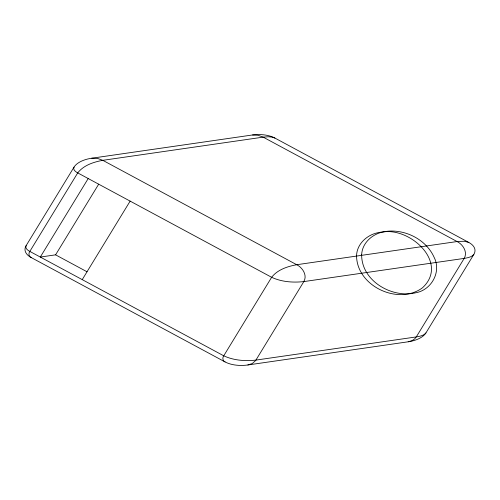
<?xml version="1.0" encoding="UTF-8"?>
<svg xmlns="http://www.w3.org/2000/svg" width="500" height="500" viewBox="0 0 500 500"><rect width="100%" height="100%" fill="white"/><g stroke="black" fill="none" stroke-linecap="round" stroke-linejoin="round"><path stroke-width="0.75" d="M274.9 138.062A23.931 12.363 -2.6 0 0 252.138 135.025L91.788 158.212A23.931 12.363 -2.6 0 0 74.05 167.1L26.15 245.613C24.737 248.212 27.825 250.369 29.825 251.412L223.738 355.806C233.688 360.456 245.125 361.3 255.931 360.1L416.287 336.919C419.663 336.275 423.681 335.781 425.95 332.9L473.85 254.387A23.931 12.363 -2.6 0 0 468.819 242.456L274.9 138.062L272.144 137.119L268.419 136.756L263.156 137.137L102.8 160.325C93.625 162.019 83.631 165.231 77.725 172.9L29.825 251.412C28.3 253.381 28.737 256.544 31.181 257.544L225.1 361.938A23.931 12.363 -2.6 0 0 247.862 364.975L408.212 341.788L412.075 340.637L414.575 338.975L416.287 336.919L464.188 258.406C467.9 252.075 462.944 244.431 457.075 241.537L263.156 137.137L258.125 135.275L252.55 134.969M74.05 167.1C72.638 169.7 75.731 171.856 77.725 172.9L271.637 277.294C281.588 281.944 293.031 282.787 303.831 281.588L464.188 258.406C467.562 257.762 471.581 257.262 473.85 254.387M88.206 178.544L40.306 257.056L55.581 254.844L87.025 271.775M55.581 254.844L98.688 184.181M82.238 279.625L130.137 201.112M247.862 364.975L252.275 363.531L255.65 360.531L303.831 281.588C307.544 275.262 302.587 267.619 296.719 264.719L102.8 160.325L97.562 158.419L91.788 158.212M468.819 242.456L464.438 241.275L457.919 241.425L296.719 264.719C287.544 266.419 277.544 269.631 271.637 277.294L223.738 355.806C222.206 357.775 222.662 360.944 225.1 361.938M31.181 257.544A23.931 12.363 -2.6 0 1 26.15 245.613M425.95 332.9A23.931 12.363 -2.6 0 1 408.212 341.788M356.562 255.525C356.506 286.012 398.2 305.656 422.431 287.844C448.906 263.419 411.538 228.062 383.738 231.869A20.806 10.744 -2.6 0 0 379.087 232.481C367.706 234.312 357.031 243.438 356.562 255.525M361.65 254.794C361.475 278.806 387.15 295.5 409.556 293.75A20.831 10.762 -2.6 0 0 415.45 292.831C431.244 290.275 441.662 272.044 434.15 257.375C426.587 240.481 407.638 230.2 389.406 231.094A20.831 10.762 -2.6 0 0 383.462 231.887C372.356 233.919 362.106 242.975 361.65 254.794"/></g></svg>
